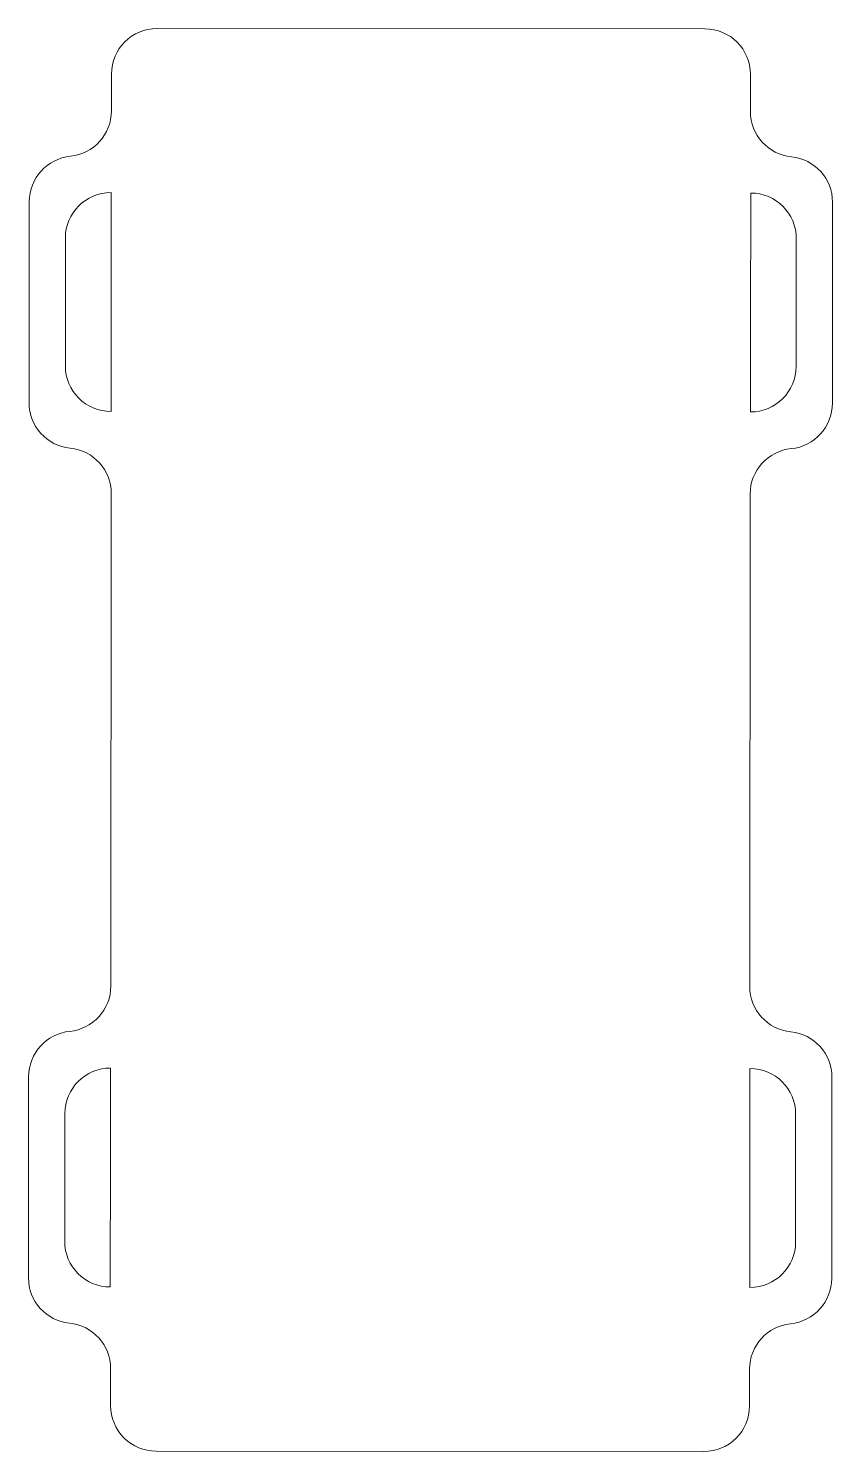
# Model space of a CAD drawing. Header units: millimetres. Extents: x -220 to 220, y -390 to 390.
import ezdxf

# ---------------------------------------------------------------- set-up
doc = ezdxf.new("R2010")
doc.units = ezdxf.units.MM

msp = doc.modelspace()

# ---------------------------------------------------------------- linework, layer by layer
at = {"color": 7, "linetype": 'Continuous', "lineweight": 15}
for p, q in [((-149.72, 389.98), (150.28, 389.77)), ((-174.75, 344.75), (-174.74, 365)), ((175.26, 364.75), (175.25, 344.5)), ((-219.87, 184.78), (-219.79, 295.03)), ((220.21, 294.72), (220.13, 184.47)), ((-175.1, -135), (-174.9, 135)), ((175.1, 134.75), (174.9, -135.25)), ((-220.21, -294.97), (-220.13, -184.72)), ((219.87, -185.03), (219.79, -295.28)), ((-175.26, -365), (-175.25, -344.75)), ((174.75, -345), (174.74, -365.25)), ((149.72, -390.23), (-150.28, -390.02))]:
    msp.add_line(p, q, dxfattribs=at)
for centre, start, end in [((-149.74, 364.98), 89.95897, 179.95897), ((150.26, 364.77), 359.95897, 89.95897), ((-199.75, 344.77), 275.69814, 359.95897), ((200.25, 344.48), 179.95897, 264.2198), ((-194.79, 295.01), 95.69814, 179.95897), ((195.21, 294.73), 359.95897, 84.2198), ((-175, 275), 90, 180), ((175.39, 274.75), 359.91794, 89.91794), ((-175, 205), 180, 270), ((175.29, 204.75), 269.91794, 359.91794), ((-194.87, 184.76), 179.95897, 264.2198), ((195.13, 184.48), 275.69814, 359.95897), ((-199.9, 135.02), 359.95897, 84.2198), ((200.1, 134.73), 95.69814, 179.95897), ((-200.1, -134.98), 275.69814, 359.95897), ((199.9, -135.27), 179.95897, 264.2198), ((-195.13, -184.74), 95.69814, 179.95897), ((194.87, -185.01), 359.95897, 84.2198), ((-175.29, -205), 89.91794, 179.91794), ((175, -205.25), 0, 90), ((-175.39, -275), 179.91794, 269.91794), ((175, -275.25), 270, 0), ((-195.21, -294.99), 179.95897, 264.2198), ((194.79, -295.26), 275.69814, 359.95897), ((-200.25, -344.73), 359.95897, 84.2198), ((199.75, -345.02), 95.69814, 179.95897), ((-150.26, -365.02), 179.95897, 269.95897), ((149.74, -365.23), 269.95897, 359.95897)]:
    msp.add_arc(centre, 25, start, end, dxfattribs=at)
for points in [[(-175, 180), (-175, 300)], [(175.43, 299.75), (175.26, 179.75)], [(-200, 275), (-200, 205)], [(200.29, 204.71), (200.39, 274.71)], [(-175.43, -300), (-175.26, -180)], [(175, -180.25), (175, -300.25)], [(-200.29, -204.96), (-200.39, -274.96)], [(200, -275.25), (200, -205.25)]]:
    msp.add_open_spline(points, degree=1, dxfattribs=at)

doc.saveas('drawing.dxf')
